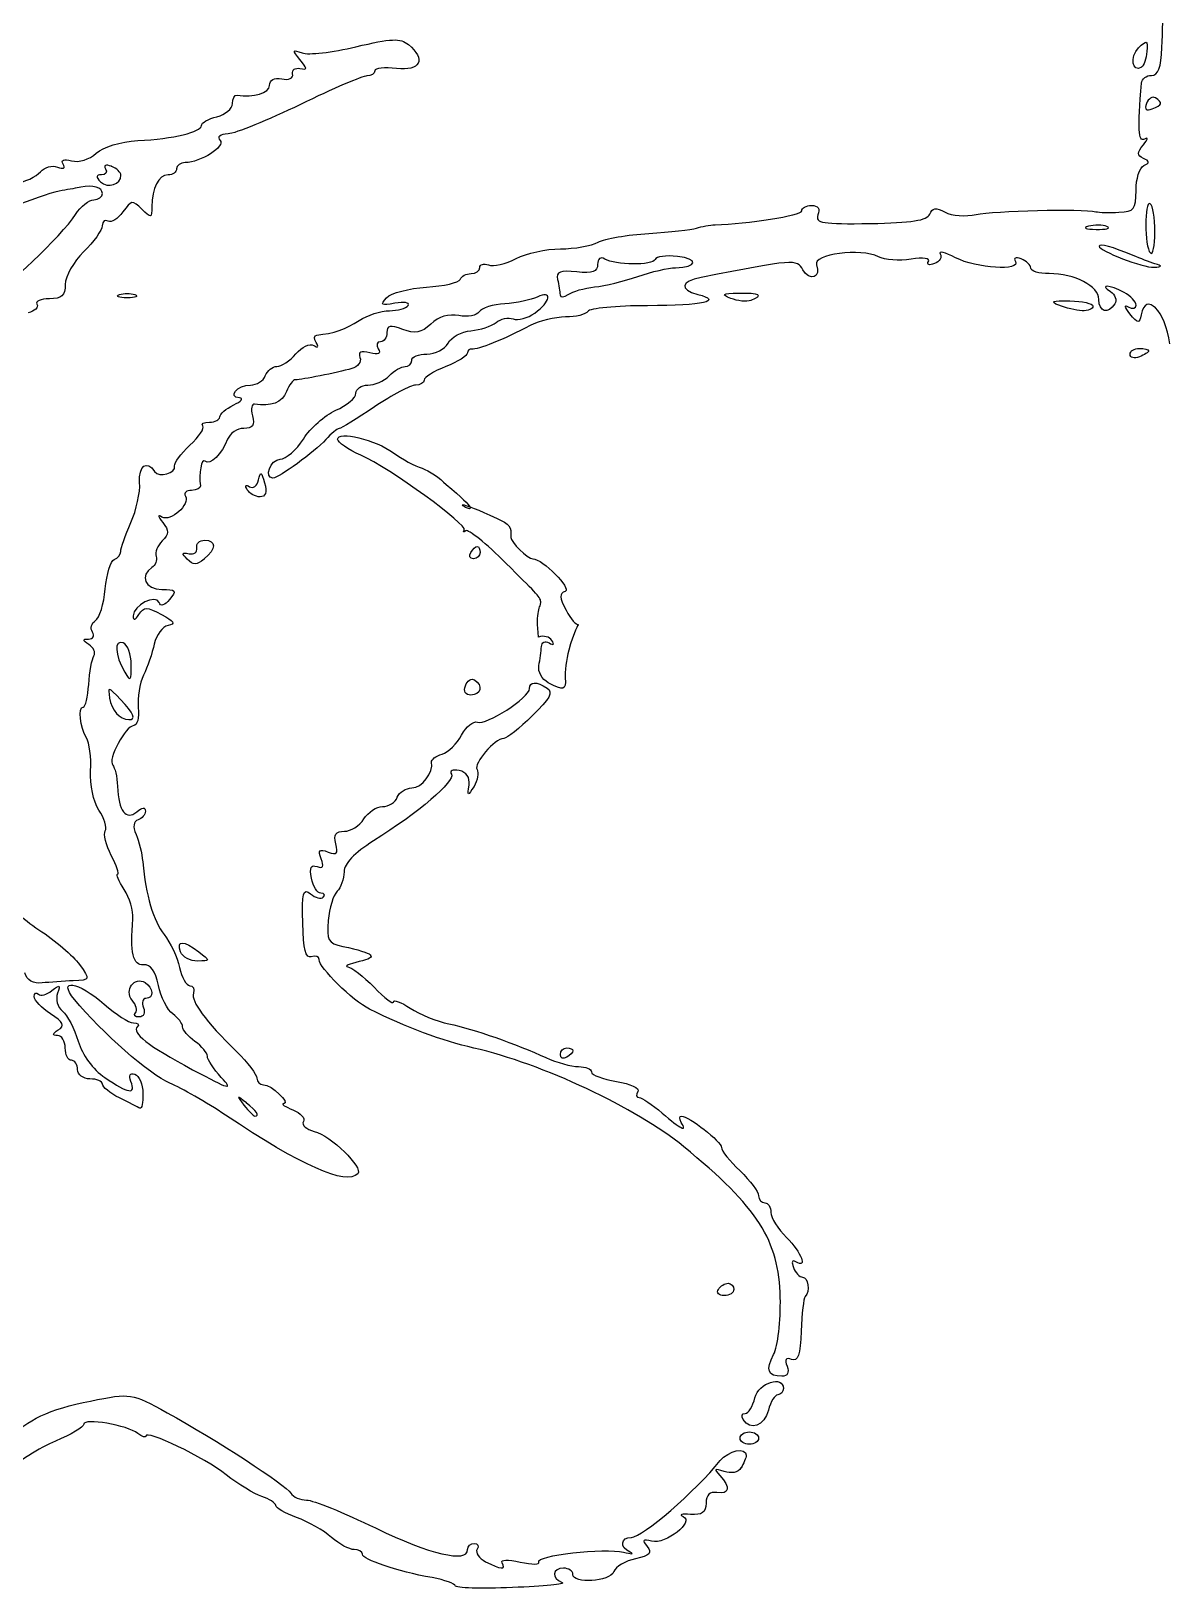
# Model space of a CAD drawing. Extents: x 164 to 448, y 306 to 448.
# Drawn here: x 235.54 to 267.28, y 331.92 to 375.45 of the extents above; entities that cross this region are included whole.
import ezdxf

# ---------------------------------------------------------------- set-up
doc = ezdxf.new("R2010")
doc.units = 0
doc.layers.add('Layer_1', color=7, linetype='CONTINUOUS')

msp = doc.modelspace()

# ---------------------------------------------------------------- linework, layer by layer
at = {"layer": 'Layer_1', "color": 7}
for points in [[(266.575039, 374.444532), (266.575294, 374.444447)], [(237.778483, 371.673638), (237.778897, 371.673921)], [(266.818878, 370.628844), (266.818538, 370.628872)], [(265.091284, 369.999156), (265.091284, 369.996888)], [(252.978653, 369.071518), (252.978766, 369.068683)], [(266.342584, 369.181559), (266.342596, 369.181701)], [(264.913889, 367.636592), (264.913903, 367.636876)], [(241.935134, 362.435669), (241.93529, 362.435556)], [(240.376428, 360.699165), (240.376439, 360.69891)], [(238.107614, 358.354998), (238.107728, 358.354998)], [(250.565692, 358.151924), (250.565774, 358.152406)], [(238.03323, 356.775619), (238.033148, 356.775109)], [(247.830205, 356.897594), (247.830205, 356.897792)], [(240.186172, 349.461865), (240.185923, 349.461865)], [(238.744701, 348.417694), (238.74512, 348.418006)], [(238.57537, 345.349276), (238.574673, 345.349106)], [(241.551981, 345.497839), (241.552332, 345.498009)], [(257.174728, 340.084346), (257.174294, 340.08429)], [(256.410153, 337.339814), (256.409938, 337.339899)], [(255.380448, 335.296233), (255.379779, 335.300598)]]:
    msp.add_lwpolyline(points, dxfattribs=at)
for points in [[(266.966422, 373.586485)], [(238.220376, 368.000674)], [(255.655874, 367.926746)], [(266.514945, 366.350712)], [(247.901241, 360.705005)], [(250.507182, 346.773997)], [(254.910217, 340.111672)], [(255.61239, 335.95543)]]:
    msp.add_lwpolyline(points, close=True, dxfattribs=at)
for points in [[(267.144627, 374.994539), (267.161635, 375.422854), (267.188111, 376.006876), (267.204977, 376.292438)], [(243.0518, 374.656535), (242.833419, 374.924693), (242.840336, 374.945499), (243.113964, 374.843055)], [(243.113964, 374.843055), (243.283277, 374.780126), (243.959545, 374.857228), (244.616729, 375.014268)], [(244.616729, 375.014268), (245.602154, 375.250677), (245.859165, 375.261732), (246.0827, 375.07663)], [(246.0827, 375.07663), (246.582145, 374.662006), (246.415878, 374.329757), (245.748016, 374.40771)], [(266.575294, 374.444447), (266.315102, 374.283439), (266.245937, 374.735594), (266.492721, 374.982718)], [(266.492721, 374.982718), (266.724, 375.214025), (266.74971, 375.202687), (266.725502, 374.881805)], [(266.725502, 374.881805), (266.710479, 374.683096), (266.642929, 374.486457), (266.575039, 374.444532)], [(266.854776, 374.215805), (267.042543, 374.215805), (267.122707, 374.431238), (267.144627, 374.994539)], [(242.84592, 374.25515), (242.82381, 374.368535), (242.916956, 374.43685), (243.0518, 374.407937)], [(243.0518, 374.407937), (243.263917, 374.361732), (243.263917, 374.396598), (243.0518, 374.656535)], [(245.748016, 374.40771), (245.41484, 374.446828), (245.142303, 374.416214), (245.142303, 374.340246)], [(242.200429, 373.931717), (242.200429, 374.087339), (242.329433, 374.156787), (242.543018, 374.115402)], [(242.543018, 374.115402), (242.741954, 374.077417), (242.868912, 374.135244), (242.84592, 374.25515)], [(244.924149, 374.201915), (244.80413, 374.201915), (243.967011, 373.842397), (243.063799, 373.40297)], [(245.142303, 374.340246), (245.142303, 374.263994), (245.044111, 374.201915), (244.924149, 374.201915)], [(266.66168, 372.436413), (266.48769, 372.332381), (266.466118, 372.726709), (266.576471, 373.999521)], [(266.576471, 373.999521), (266.586676, 374.118576), (266.711939, 374.215805), (266.854776, 374.215805)], [(241.162081, 373.425732), (241.162081, 373.566898), (241.220673, 373.672913), (241.291879, 373.661575)], [(241.291879, 373.661575), (241.758043, 373.587874), (242.200429, 373.719402), (242.200429, 373.931717)], [(266.966422, 373.586428), (266.881212, 373.638869), (266.768365, 373.56942), (266.715612, 373.432507)], [(266.870526, 373.278869), (267.161267, 373.390271), (267.180973, 373.453767), (266.966422, 373.586485)], [(240.729386, 373.060828), (240.967298, 373.120356), (241.162081, 373.284765), (241.162081, 373.425732)], [(243.063799, 373.40297), (242.160579, 372.963515), (241.250349, 372.593594), (241.041039, 372.580894)], [(266.715612, 373.432507), (266.651719, 373.266113), (266.702856, 373.214806), (266.870526, 373.278869)], [(238.519417, 372.391087), (239.521671, 372.44778), (240.29678, 372.632882), (240.29678, 372.816482)], [(240.29678, 372.816482), (240.29678, 372.891033), (240.491463, 373.000734), (240.729386, 373.060828)], [(237.356983, 372.039647), (237.556826, 372.220214), (238.02963, 372.363392), (238.519417, 372.391087)], [(240.818321, 372.400044), (240.984969, 372.233367), (240.27262, 371.779228), (239.844322, 371.779228)], [(241.041039, 372.580894), (240.811659, 372.566721), (240.723218, 372.494721), (240.818321, 372.400044)], [(266.630584, 371.896356), (266.447863, 371.980828), (266.447863, 372.049994), (266.630584, 372.275688)], [(266.630584, 372.275688), (266.753608, 372.427625), (266.767498, 372.499625), (266.66168, 372.436413)], [(236.431236, 371.732655), (236.357535, 371.85171), (236.443708, 371.885726), (236.668099, 371.826765)], [(236.668099, 371.826765), (236.872732, 371.773757), (237.161149, 371.862482), (237.356983, 372.039647)], [(266.638238, 371.692261), (266.809139, 371.772198), (266.807636, 371.815002), (266.630584, 371.896356)], [(235.049899, 371.170403), (235.352625, 371.231631), (235.689338, 371.388387), (235.798089, 371.519206)], [(235.798089, 371.519206), (235.906855, 371.650167), (236.119635, 371.709694), (236.271078, 371.651868)], [(236.271078, 371.651868), (236.44266, 371.586104), (236.503037, 371.616151), (236.431236, 371.732655)], [(237.503965, 371.434677), (237.343978, 371.434677), (237.337231, 371.383087), (237.47817, 371.241921)], [(237.47817, 371.241921), (237.674894, 371.045197), (238.047038, 371.165669), (238.047038, 371.426173)], [(237.616075, 371.605606), (237.673789, 371.511213), (237.623445, 371.434677), (237.503965, 371.434677)], [(237.778897, 371.673921), (237.624891, 371.733449), (237.555442, 371.704252), (237.616075, 371.605606)], [(238.047038, 371.426173), (238.047038, 371.50526), (237.926197, 371.616661), (237.778483, 371.673638)], [(239.363425, 371.432835), (239.096571, 371.432835), (238.912274, 371.068413), (238.912274, 370.541055)], [(239.60454, 371.606031), (239.60454, 371.511071), (239.496058, 371.432835), (239.363425, 371.432835)], [(239.844322, 371.779228), (239.712398, 371.779228), (239.60454, 371.701276), (239.60454, 371.606031)], [(266.421898, 370.999984), (266.421898, 371.325175), (266.519296, 371.636674), (266.638238, 371.692261)], [(236.402991, 370.998425), (236.212673, 370.970079), (235.667492, 370.79263), (235.191591, 370.605146)], [(236.922146, 371.088567), (236.826986, 371.068724), (236.593318, 371.027339), (236.402991, 370.998425)], [(237.52785, 370.912252), (237.52785, 371.083181), (237.257878, 371.161984), (236.922146, 371.088567)], [(265.94598, 370.388239), (266.368289, 370.405247), (266.421898, 370.475263), (266.421898, 370.999984)], [(236.777698, 370.325707), (236.926658, 370.553046), (237.156327, 370.739055), (237.288152, 370.739055)], [(237.288152, 370.739055), (237.419991, 370.739055), (237.52785, 370.817291), (237.52785, 370.912252)], [(238.631729, 370.476992), (238.373039, 370.735795), (238.331667, 370.729559), (238.100678, 370.399606)], [(238.912274, 370.541055), (238.912274, 370.223575), (238.890163, 370.218614), (238.631729, 370.476992)], [(257.076853, 370.430476), (257.076853, 370.512113), (257.202031, 370.579294), (257.354989, 370.579294)], [(257.354989, 370.579294), (257.533345, 370.579294), (257.596727, 370.484617), (257.531672, 370.314822)], [(260.655069, 370.336932), (260.723412, 370.515231), (260.829003, 370.528554), (261.084654, 370.391924)], [(261.953493, 370.327011), (262.44743, 370.435294), (264.910499, 370.493121), (265.297042, 370.405247)], [(266.818538, 370.628872), (266.652003, 370.73177), (266.656255, 369.419102), (266.823357, 369.252397)], [(266.948677, 369.837865), (266.948677, 370.228819), (266.890085, 370.584709), (266.818878, 370.628844)], [(234.577324, 368.235043), (234.720615, 368.146318), (236.387591, 369.730346), (236.777698, 370.325707)], [(237.689028, 370.141654), (237.600247, 370.196646), (237.525667, 370.140406), (237.523003, 370.014945)], [(238.100678, 370.399606), (237.962914, 370.202598), (237.777625, 370.086831), (237.689028, 370.141654)], [(254.654062, 370.037537), (255.55915, 370.060214), (257.076853, 370.305411), (257.076853, 370.430476)], [(257.531672, 370.314822), (257.444649, 370.088617), (257.656311, 370.054035), (258.997303, 370.075578)], [(258.997303, 370.075578), (260.143892, 370.092586), (260.588741, 370.164302), (260.655069, 370.336932)], [(261.084654, 370.391924), (261.271089, 370.292145), (261.66204, 370.262665), (261.953493, 370.327011)], [(265.297042, 370.405247), (265.392145, 370.385405), (265.684283, 370.3752), (265.94598, 370.388239)], [(237.523003, 370.014945), (237.520525, 369.89022), (237.286763, 369.561288), (237.003851, 369.283691)], [(251.385888, 369.551395), (251.574619, 369.652309), (252.212012, 369.76371), (252.802208, 369.798576)], [(252.802208, 369.798576), (253.392381, 369.833159), (253.992135, 369.899773), (254.134916, 369.946545)], [(254.134916, 369.946545), (254.277669, 369.99275), (254.511329, 370.033569), (254.654062, 370.037537)], [(265.091284, 369.996888), (264.922906, 369.953518), (265.018518, 369.9144), (265.304251, 369.910715)], [(265.610438, 369.990652), (265.493254, 370.037707), (265.259597, 370.041392), (265.091284, 369.999156)], [(265.304251, 369.910715), (265.589844, 369.905046), (265.727537, 369.942746), (265.610438, 369.990652)], [(266.823357, 369.252397), (266.892608, 369.183231), (266.948677, 369.446854), (266.948677, 369.837865)], [(237.003851, 369.283691), (236.720925, 369.00618), (236.489491, 368.597282), (236.489491, 368.375159)], [(249.092062, 369.095584), (249.381471, 369.245254), (249.93879, 369.36771), (250.33045, 369.36771)], [(250.33045, 369.36771), (250.722128, 369.36771), (251.197061, 369.450198), (251.385888, 369.551395)], [(253.600781, 369.157691), (253.284914, 369.188589), (253.00493, 369.149187), (252.978653, 369.071518)], [(259.220563, 369.148025), (258.735053, 369.393222), (257.377912, 369.214639), (257.49085, 368.920403)], [(260.9507, 369.225411), (261.008413, 369.132151), (260.934826, 369.009978), (260.787708, 368.953569)], [(261.375761, 369.120813), (261.084487, 369.271616), (260.893185, 369.318387), (260.9507, 369.225411)], [(266.342596, 369.181701), (265.769206, 369.421512), (265.390792, 369.524636), (265.390792, 369.441071)], [(265.390792, 369.441071), (265.390792, 369.310394), (266.623727, 368.837518), (266.926178, 368.852173)], [(247.832796, 368.675773), (247.96764, 368.675773), (248.077993, 368.751175), (248.077993, 368.843584)], [(248.077993, 368.843584), (248.077993, 368.93571), (248.187807, 368.969159), (248.321942, 368.917285)], [(248.321942, 368.917285), (248.456106, 368.865978), (248.802656, 368.945631), (249.092062, 369.095584)], [(250.786755, 368.722573), (250.321751, 368.774164), (250.211407, 368.731077), (250.254374, 368.510258)], [(251.373285, 368.932054), (251.373285, 368.723424), (251.233537, 368.673534), (250.786755, 368.722573)], [(251.572589, 369.082857), (251.454271, 369.155707), (251.373285, 369.094195), (251.373285, 368.932054)], [(252.978766, 369.068683), (252.92196, 368.897187), (251.855683, 368.907109), (251.572589, 369.082857)], [(252.498297, 368.59578), (252.879055, 368.727874), (253.35275, 368.837008), (253.551061, 368.838425)], [(253.551061, 368.838425), (254.166985, 368.844094), (254.206843, 369.097512), (253.600781, 369.157691)], [(257.108936, 368.784057), (256.941153, 369.083962), (256.850955, 369.077131), (254.264717, 368.56749)], [(257.49085, 368.920403), (257.626063, 368.568), (257.295912, 368.450192), (257.108936, 368.784057)], [(260.13299, 369.078009), (259.810821, 369.025569), (259.400154, 369.055332), (259.220563, 369.148025)], [(260.619471, 369.012246), (260.677185, 369.105789), (260.473856, 369.133569), (260.13299, 369.078009)], [(260.787708, 368.953569), (260.640505, 368.896876), (260.564876, 368.923238), (260.619471, 369.012246)], [(263.048669, 369.017915), (263.219655, 368.741254), (261.959737, 368.818639), (261.375761, 369.120813)], [(263.211491, 369.08623), (263.057485, 369.145474), (262.988036, 369.116561), (263.048669, 369.017915)], [(263.480046, 368.828844), (263.480046, 368.913883), (263.359176, 369.02982), (263.211491, 369.08623)], [(263.991027, 368.674072), (263.709972, 368.674072), (263.480046, 368.743238), (263.480046, 368.828844)], [(266.948289, 368.951386), (266.805536, 368.998441), (266.532993, 369.102189), (266.342584, 369.181559)], [(266.926178, 368.852173), (267.159129, 368.863512), (267.162928, 368.88052), (266.948289, 368.951386)], [(236.489491, 368.375159), (236.489491, 368.057339), (236.39521, 367.97142), (236.046586, 367.97142)], [(246.586731, 368.297631), (247.073749, 368.327112), (247.498262, 368.423773), (247.529982, 368.513065)], [(247.529982, 368.513065), (247.561929, 368.602639), (247.698048, 368.675773), (247.832796, 368.675773)], [(250.254374, 368.510258), (250.284563, 368.358038), (250.314724, 368.165452), (250.321839, 368.08234)], [(251.286908, 368.302025), (251.572499, 368.331506), (252.117573, 368.4636), (252.498297, 368.59578)], [(254.264717, 368.56749), (253.691416, 368.454387), (253.647204, 368.23252), (254.170607, 368.095663)], [(265.383618, 367.954129), (265.383618, 368.328217), (264.714523, 368.674072), (263.991027, 368.674072)], [(266.08714, 368.148784), (265.682234, 368.365351), (265.373042, 368.38406), (265.708599, 368.171461)], [(236.046586, 367.97142), (235.802976, 367.97142), (235.646388, 367.902255), (235.698497, 367.818066)], [(238.220453, 368.000674), (237.982541, 368.000674), (237.885143, 368.039792), (238.004113, 368.087698)], [(238.004113, 368.087698), (238.123083, 368.135603), (238.317755, 368.135603), (238.436717, 368.087698)], [(238.436717, 368.087698), (238.555687, 368.039792), (238.457976, 368.000674), (238.220376, 368.000674)], [(245.705224, 367.845931), (245.317096, 367.77138), (245.281493, 367.795191), (245.473889, 368.001553)], [(245.473889, 368.001553), (245.598897, 368.135348), (246.09966, 368.268576), (246.586731, 368.297631)], [(246.072399, 367.785553), (246.122997, 367.867191), (245.957511, 367.89412), (245.705224, 367.845931)], [(249.67878, 368.018504), (249.512216, 367.93715), (249.106448, 367.853528), (248.777031, 367.833969)], [(249.615737, 367.572728), (250.062449, 367.885616), (250.111451, 368.231584), (249.67878, 368.018504)], [(250.321839, 368.08234), (250.329209, 367.999002), (250.432447, 368.002403), (250.551417, 368.090844)], [(250.551417, 368.090844), (250.670387, 368.177868), (251.001411, 368.272261), (251.286908, 368.302025)], [(254.170607, 368.095663), (254.891186, 367.907159), (254.337398, 367.782378), (252.76585, 367.779005)], [(255.093389, 367.982872), (254.811512, 368.094274), (254.851651, 368.122054), (255.309729, 368.131975)], [(255.655874, 367.926746), (255.536904, 367.882526), (255.283815, 367.906904), (255.093389, 367.982872)], [(255.309729, 368.131975), (255.894574, 368.146148), (256.027028, 368.066211), (255.655874, 367.926746)], [(264.264948, 367.789096), (264.002176, 367.895679), (264.075055, 367.926009), (264.567767, 367.915521)], [(264.567767, 367.915521), (264.924731, 367.907017), (265.216706, 367.839269), (265.216706, 367.763017)], [(265.828192, 367.827987), (265.64292, 367.528195), (265.383618, 367.601783), (265.383618, 367.954129)], [(265.708599, 368.171461), (265.839814, 368.088123), (265.893588, 367.933635), (265.828192, 367.827987)], [(266.421917, 367.792413), (266.421917, 367.889924), (266.271256, 368.050082), (266.08714, 368.148784)], [(267.36319, 366.714198), (267.24524, 367.635685), (266.695336, 368.192211), (266.564571, 367.522554)], [(235.698497, 367.818066), (235.750853, 367.733594), (235.638147, 367.62446), (235.449133, 367.57457)], [(244.706335, 367.363757), (244.935998, 367.514277), (245.316662, 367.637301), (245.55236, 367.637301)], [(245.55236, 367.637301), (245.788061, 367.637301), (246.022064, 367.703915), (246.072399, 367.785553)], [(247.496372, 367.500898), (247.208825, 367.55589), (246.929366, 367.472551), (246.707612, 367.266189)], [(248.059911, 367.607197), (247.995111, 367.502031), (247.741296, 367.454126), (247.496372, 367.500898)], [(248.777031, 367.833969), (248.447673, 367.814126), (248.124986, 367.712646), (248.059911, 367.607197)], [(248.534286, 367.309672), (248.661675, 367.415688), (248.874744, 367.460192), (249.00781, 367.409169)], [(249.00781, 367.409169), (249.140869, 367.358428), (249.414403, 367.431846), (249.615737, 367.572728)], [(250.473957, 367.462658), (250.1849, 367.462658), (249.741743, 367.354942), (249.489099, 367.222564)], [(251.096083, 367.619131), (251.04282, 367.532957), (250.762997, 367.462658), (250.473957, 367.462658)], [(252.76585, 367.779005), (251.900666, 367.777729), (251.149224, 367.705304), (251.096083, 367.619131)], [(264.913903, 367.636876), (264.747368, 367.64538), (264.455286, 367.712277), (264.264948, 367.789096)], [(265.216706, 367.763017), (265.216706, 367.686765), (265.080444, 367.629789), (264.913889, 367.636592)], [(266.249061, 367.555436), (266.09993, 367.739121), (266.081533, 367.819909), (266.205577, 367.745357)], [(266.205577, 367.745357), (266.324547, 367.673357), (266.421917, 367.694617), (266.421917, 367.792413)], [(266.564571, 367.522554), (266.513973, 367.265452), (266.481998, 367.268854), (266.249061, 367.555436)], [(243.525039, 366.95829), (243.987647, 367.00166), (244.337681, 367.122132), (244.706335, 367.363757)], [(245.48207, 367.026094), (245.48207, 366.88578), (245.399496, 366.770693), (245.298838, 366.770693)], [(245.923106, 367.113969), (245.573952, 367.246913), (245.48207, 367.228488), (245.48207, 367.026094)], [(246.707612, 367.266189), (246.436478, 367.013622), (246.271275, 366.981562), (245.923106, 367.113969)], [(247.191928, 366.731745), (247.282296, 366.90069), (247.569225, 367.056595), (247.829508, 367.078082)], [(247.829508, 367.078082), (248.0897, 367.100759), (248.406897, 367.20394), (248.534286, 367.309672)], [(249.489099, 367.222564), (248.748452, 366.835408), (248.00144, 366.534624), (247.861641, 366.567137)], [(242.93827, 366.433597), (243.10472, 366.628054), (243.328796, 366.732794), (243.436116, 366.666321)], [(243.436116, 366.666321), (243.555454, 366.59262), (243.583319, 366.623518), (243.508031, 366.745408)], [(243.508031, 366.745408), (243.440566, 366.855392), (243.447681, 366.951203), (243.525039, 366.95829)], [(245.239367, 366.570567), (245.323698, 366.43422), (245.247588, 366.400488), (245.002958, 366.464268)], [(245.298838, 366.770693), (245.198066, 366.770693), (245.171279, 366.680551), (245.239367, 366.570567)], [(246.600952, 366.424583), (246.835576, 366.424583), (247.101469, 366.562913), (247.191928, 366.731745)], [(247.861641, 366.567137), (247.790605, 366.584145), (247.731843, 366.534255), (247.731843, 366.456586)], [(266.255376, 366.419027), (266.255376, 366.511153), (266.372164, 366.586838), (266.514945, 366.586838)], [(266.514945, 366.586838), (266.657698, 366.586838), (266.774513, 366.556507), (266.774513, 366.518523)], [(242.409084, 366.080088), (242.533723, 366.080088), (242.771822, 366.239112), (242.93827, 366.433597)], [(244.728819, 366.334441), (244.775874, 366.211134), (244.672892, 366.069969), (244.499496, 366.020787)], [(245.002958, 366.464268), (244.753764, 366.529181), (244.669252, 366.48978), (244.728819, 366.334441)], [(245.988913, 366.078189), (246.090932, 366.078189), (246.174384, 366.156425), (246.174384, 366.251386)], [(246.174384, 366.251386), (246.174384, 366.346346), (246.366317, 366.424583), (246.600952, 366.424583)], [(247.731843, 366.456586), (247.731843, 366.3792), (247.459292, 366.208838), (247.126136, 366.078132)], [(266.514945, 366.350712), (266.372164, 366.29572), (266.255376, 366.328035), (266.255376, 366.419027)], [(266.774513, 366.518523), (266.774513, 366.481389), (266.657698, 366.40542), (266.514945, 366.350712)], [(241.665939, 365.560781), (241.840468, 365.560781), (242.028147, 365.677569), (242.082921, 365.820435)], [(242.082921, 365.820435), (242.13797, 365.963017), (242.284521, 366.080088), (242.409084, 366.080088)], [(242.932357, 365.709203), (242.859591, 365.71045), (242.743796, 365.560668), (242.675425, 365.376189)], [(244.499496, 366.020787), (244.072125, 365.900031), (243.095953, 365.705745), (242.932357, 365.709203)], [(244.950511, 365.558882), (245.134111, 365.558882), (245.40105, 365.675669), (245.543885, 365.818535)], [(245.543885, 365.818535), (245.686637, 365.961118), (245.886914, 366.078189), (245.988913, 366.078189)], [(246.520429, 365.699679), (246.520429, 365.622293), (246.411408, 365.558797), (246.278237, 365.558797)], [(247.126136, 366.078132), (246.792957, 365.947455), (246.520429, 365.777093), (246.520429, 365.699679)], [(241.361172, 365.202935), (241.014679, 365.219943), (241.304366, 365.560781), (241.665939, 365.560781)], [(242.675425, 365.376189), (242.564817, 365.077304), (242.227823, 364.945521), (241.782446, 365.027301)], [(244.054772, 364.854501), (244.36389, 364.990564), (244.616803, 365.204806), (244.616803, 365.330409)], [(244.616803, 365.330409), (244.616803, 365.456268), (244.76701, 365.558882), (244.950511, 365.558882)], [(246.278237, 365.558797), (246.145008, 365.558797), (245.630985, 365.286104), (245.135985, 364.953061)], [(240.808978, 364.668917), (240.808978, 364.749987), (240.984244, 364.900224), (241.19835, 365.003376)], [(241.19835, 365.003376), (241.412451, 365.106557), (241.485806, 365.196699), (241.361172, 365.202935)], [(241.782446, 365.027301), (241.698994, 365.044309), (241.672178, 364.896057), (241.722947, 364.701657)], [(243.146225, 364.051191), (243.336827, 364.35685), (243.745631, 364.718296), (244.054772, 364.854501)], [(245.135985, 364.953061), (244.640976, 364.619877), (244.194466, 364.347354), (244.143816, 364.347354)], [(239.976261, 363.877767), (240.232116, 364.117011), (240.394394, 364.360167), (240.336777, 364.417767)], [(240.336777, 364.417767), (240.279092, 364.475594), (240.361438, 364.522365), (240.520547, 364.522365)], [(240.520547, 364.522365), (240.679202, 364.522365), (240.808978, 364.588129), (240.808978, 364.668917)], [(241.722947, 364.701657), (241.792197, 364.435483), (241.732585, 364.348176), (241.480074, 364.348176)], [(241.030077, 364.045351), (240.87522, 363.636539), (240.529209, 363.301767), (240.397466, 363.433521)], [(241.480074, 364.348176), (241.295596, 364.348176), (241.0931, 364.21183), (241.030077, 364.045351)], [(243.771846, 364.03628), (243.46317, 363.69326), (242.459768, 362.962885), (242.29711, 362.962885)], [(242.496839, 363.488712), (242.663374, 363.494381), (242.955629, 363.745531), (243.146225, 364.051191)], [(244.143816, 364.347354), (244.09319, 364.347354), (243.925804, 364.207606), (243.771846, 364.03628)], [(244.104758, 364.047591), (244.104758, 364.290803), (245.168906, 364.030583), (245.665613, 363.668485)], [(244.753705, 363.598186), (244.396735, 363.756643), (244.104758, 363.958894), (244.104758, 364.047591)], [(239.548802, 363.306671), (239.528109, 363.381222), (239.720326, 363.638324), (239.976261, 363.877767)], [(240.397466, 363.433521), (240.301429, 363.529616), (240.217523, 363.078794), (240.269794, 362.747509)], [(247.645176, 361.504998), (247.753205, 361.6524), (245.558514, 363.240992), (244.753705, 363.598186)], [(245.665613, 363.668485), (245.905396, 363.492737), (246.265016, 363.297231), (246.46485, 363.233764)], [(238.570234, 362.834957), (238.533837, 363.297061), (238.780168, 363.480236), (238.987125, 363.14538)], [(238.987125, 363.14538), (239.104026, 362.956309), (239.606152, 363.100025), (239.548802, 363.306671)], [(241.891821, 362.909509), (241.943298, 363.159524), (241.974394, 363.144501), (242.061729, 362.825036)], [(242.29711, 362.962885), (242.033261, 362.962885), (242.230524, 363.482844), (242.496839, 363.488712)], [(246.46485, 363.233764), (246.664579, 363.170835), (246.967226, 362.964756), (247.137318, 362.776734)], [(238.323705, 361.715613), (238.479695, 362.06949), (238.590643, 362.57315), (238.570234, 362.834957)], [(240.269794, 362.747509), (240.281133, 362.676359), (240.168881, 362.617682), (240.020515, 362.617682)], [(241.578677, 362.635398), (241.504977, 362.75417), (241.530744, 362.788469), (241.64172, 362.719871)], [(241.64172, 362.719871), (241.744448, 362.655808), (241.856898, 362.742548), (241.891821, 362.909509)], [(242.061729, 362.825036), (242.133644, 362.561131), (242.092797, 362.435669), (241.935134, 362.435669)], [(247.137318, 362.776734), (248.944221, 361.304022), (246.303011, 362.871128), (248.561031, 361.831578)], [(239.849104, 362.458658), (239.991574, 362.228202), (239.434166, 361.727121), (239.19484, 361.870611)], [(240.020515, 362.617682), (239.872178, 362.617682), (239.794963, 362.545965), (239.849104, 362.458658)], [(241.93529, 362.435556), (241.806994, 362.435556), (241.646593, 362.525414), (241.578677, 362.635398)], [(239.19484, 361.870611), (239.066459, 361.947997), (239.073744, 361.893288), (239.214399, 361.71754)], [(248.561031, 361.831578), (248.913646, 361.676806), (248.964426, 361.606791), (248.944275, 361.303994)], [(238.040065, 360.908022), (238.040065, 360.998447), (238.167737, 361.361764), (238.323705, 361.715613)], [(239.214399, 361.71754), (239.396128, 361.493036), (239.393548, 361.399975), (239.199942, 361.206907)], [(247.685995, 361.487991), (247.620317, 361.437534), (247.601665, 361.445471), (247.645176, 361.504998)], [(248.810859, 360.584872), (248.258237, 361.131732), (247.752017, 361.538164), (247.685995, 361.487991)], [(239.199942, 361.206907), (239.07003, 361.07708), (238.993551, 360.88115), (239.030033, 360.771817)], [(239.951117, 360.847446), (240.09387, 360.817115), (240.191269, 360.889115), (240.167458, 361.00817)], [(240.167458, 361.00817), (240.143363, 361.127225), (240.24113, 361.224454), (240.383798, 361.224454)], [(240.383798, 361.224454), (240.719014, 361.224454), (240.715641, 360.980674), (240.376428, 360.699165)], [(247.824904, 360.878202), (247.883496, 360.973162), (247.96624, 361.051398), (248.008136, 361.051398)], [(248.008136, 361.051398), (248.049862, 361.051398), (248.084473, 360.973162), (248.084473, 360.878202)], [(248.944275, 361.303994), (248.936054, 361.17445), (249.419846, 360.704494), (249.562057, 360.704494)], [(237.608603, 359.862917), (237.646786, 360.281027), (237.759605, 360.650324), (237.859129, 360.683518)], [(237.859129, 360.683518), (237.958654, 360.7164), (238.040065, 360.817597), (238.040065, 360.908022)], [(239.030033, 360.771817), (239.06643, 360.6624), (239.014159, 360.522369), (238.914181, 360.46029)], [(239.900519, 360.690406), (239.736705, 360.857367), (239.747647, 360.890816), (239.951117, 360.847446)], [(240.376439, 360.69891), (240.165428, 360.524013), (240.06581, 360.521745), (239.900519, 360.690406)], [(247.901241, 360.705005), (247.800498, 360.705005), (247.766142, 360.783241), (247.824904, 360.878202)], [(248.084473, 360.878202), (248.084473, 360.783241), (248.0019, 360.705005), (247.901241, 360.705005)], [(249.723607, 358.515298), (249.52572, 359.972164), (250.382494, 359.003735), (248.810859, 360.584872)], [(249.562057, 360.704494), (249.832029, 360.704494), (250.664604, 359.862548), (250.461916, 359.794517)], [(238.914181, 360.46029), (238.553663, 360.237487), (238.726329, 359.848885), (239.185826, 359.848885)], [(237.33472, 358.976324), (237.447113, 359.04549), (237.570335, 359.444665), (237.608603, 359.862917)], [(239.113752, 359.482649), (239.0303, 359.734082), (238.384828, 359.401011), (238.388556, 359.107569)], [(239.185826, 359.848885), (239.583365, 359.848885), (239.610971, 359.814302), (239.408487, 359.570239)], [(250.461916, 359.794517), (250.296712, 359.738391), (250.303175, 359.619902), (250.490319, 359.267726)], [(238.550414, 359.149238), (238.689624, 359.36949), (238.768569, 359.36949), (239.180267, 359.149238)], [(239.408487, 359.570239), (239.265451, 359.397893), (239.153085, 359.364161), (239.113752, 359.482649)], [(250.490319, 359.267726), (250.62366, 359.017427), (250.779373, 358.839213), (250.836457, 358.871613)], [(237.24951, 358.657597), (237.183803, 358.763329), (237.222865, 358.906762), (237.33472, 358.976324)], [(238.388556, 359.107569), (238.390206, 358.971506), (238.447148, 358.986246), (238.550414, 359.149238)], [(239.364746, 358.841735), (239.207253, 358.810838), (239.033344, 358.577263), (238.978307, 358.322598)], [(239.180267, 359.149238), (239.536349, 358.959317), (239.58127, 358.883915), (239.364746, 358.841735)], [(250.836457, 358.871613), (250.836457, 358.871613), (250.704193, 358.670636), (250.565692, 358.151924)], [(237.153246, 358.308935), (236.966046, 358.427424), (236.963438, 358.460872), (237.141907, 358.462573)], [(237.141907, 358.462573), (237.266433, 358.463849), (237.314934, 358.551865), (237.24951, 358.657597)], [(237.290414, 357.993836), (237.346342, 358.083978), (237.284461, 358.225994), (237.153246, 358.308935)], [(238.107728, 358.354998), (237.847337, 358.454778), (237.872225, 358.029723), (238.155661, 357.533093)], [(238.336313, 357.742006), (238.336313, 358.030913), (238.233416, 358.306696), (238.107614, 358.354998)], [(238.978307, 358.322598), (238.923286, 358.068047), (238.788584, 357.675591), (238.67922, 357.451002)], [(250.096467, 358.42062), (250.03076, 358.526353), (249.863346, 358.569156), (249.723607, 358.515298)], [(249.8026, 358.249124), (249.80997, 358.375266), (249.904619, 358.42062), (250.01568, 358.352306)], [(250.01568, 358.352306), (250.136691, 358.277754), (250.168666, 358.3044), (250.096467, 358.42062)], [(237.146329, 357.195798), (237.169573, 357.544573), (237.235082, 357.903666), (237.290414, 357.993836)], [(249.730685, 357.717798), (249.762631, 357.885609), (249.794606, 358.124598), (249.8026, 358.249124)], [(250.565774, 358.152406), (250.499188, 357.890769), (250.453721, 357.540236), (250.465201, 357.373672)], [(238.155661, 357.533093), (238.310915, 357.26125), (238.336313, 357.290447), (238.336313, 357.742006)], [(238.67922, 357.451002), (238.569775, 357.226214), (238.503813, 356.817487), (238.532641, 356.542441)], [(249.992124, 357.241861), (249.816263, 357.336255), (249.698631, 357.550214), (249.730685, 357.717798)], [(236.994874, 356.561745), (237.054373, 356.561745), (237.122915, 356.84708), (237.146329, 357.195798)], [(238.033148, 356.775109), (237.689317, 357.139162), (237.675025, 357.140948), (237.730334, 356.811676)], [(247.830205, 356.897792), (247.67583, 356.897792), (247.615027, 356.998989), (247.675292, 357.156312)], [(247.675292, 357.156312), (247.729462, 357.298611), (247.844237, 357.372028), (247.929446, 357.31902)], [(247.929446, 357.31902), (248.173764, 357.167934), (248.110098, 356.897594), (247.830205, 356.897594)], [(248.010239, 356.136378), (248.250475, 356.044252), (249.469311, 356.828287), (249.469311, 357.075071)], [(249.469311, 357.075071), (249.469311, 357.279449), (249.652797, 357.284835), (249.960767, 357.089244)], [(249.960767, 357.089244), (250.137706, 356.976992), (250.038918, 356.79308), (249.544851, 356.313146)], [(250.465201, 357.373672), (250.489295, 357.024076), (250.429683, 357.00755), (249.992124, 357.241861)], [(237.084534, 355.701798), (236.900679, 355.999181), (236.842087, 356.561745), (236.994874, 356.561745)], [(237.730334, 356.811676), (237.788019, 356.46891), (238.013714, 356.213792), (238.264311, 356.208633)], [(238.264311, 356.208633), (238.481359, 356.202964), (238.411854, 356.374743), (238.03323, 356.775619)], [(238.532641, 356.542441), (238.561044, 356.26748), (238.503359, 356.042296), (238.403466, 356.042296)], [(247.570444, 355.77978), (247.69874, 356.019591), (247.896607, 356.179975), (248.010239, 356.136378)], [(249.544851, 356.313146), (249.188505, 355.967121), (248.831107, 355.684025), (248.750498, 355.684025)], [(237.19809, 354.778243), (237.2202, 355.149694), (237.168808, 355.56531), (237.084534, 355.701798)], [(238.403466, 356.042296), (238.175391, 356.042296), (237.668678, 355.086737), (237.817729, 354.937691)], [(247.022257, 355.244003), (247.195454, 355.298995), (247.44208, 355.540082), (247.570444, 355.77978)], [(248.750498, 355.684025), (248.495352, 355.684025), (247.894716, 354.986362), (248.00133, 354.813761)], [(237.817729, 354.937691), (237.878107, 354.877313), (237.938031, 354.611622), (237.950362, 354.347858)], [(246.181204, 354.299953), (246.462457, 354.299953), (246.790287, 354.731953), (246.73134, 355.024885)], [(246.73134, 355.024885), (246.718018, 355.090365), (246.849063, 355.189294), (247.022257, 355.244003)], [(247.502064, 354.785896), (247.320873, 354.82303), (247.225005, 354.777392), (247.283909, 354.681865)], [(237.433082, 353.683361), (237.274965, 353.924589), (237.175186, 354.389868), (237.19809, 354.778243)], [(247.283909, 354.681865), (247.400753, 354.492794), (246.358324, 353.601071), (245.106031, 352.818992)], [(247.77779, 354.379861), (247.807979, 354.596428), (247.708539, 354.743631), (247.502064, 354.785896)], [(248.00133, 354.813761), (248.057257, 354.722485), (248.018905, 354.511474), (247.916999, 354.344145)], [(237.950362, 354.347858), (237.983216, 353.647616), (238.184107, 353.380139), (238.487978, 353.632365)], [(245.362955, 353.780646), (245.533402, 353.780646), (245.717708, 353.897433), (245.772479, 354.040299)], [(245.772479, 354.040299), (245.827528, 354.183165), (246.011213, 354.299953), (246.181204, 354.299953)], [(247.916999, 354.344145), (247.744851, 354.063798), (247.734023, 354.066633), (247.77779, 354.379861)], [(237.607157, 353.100841), (237.662178, 353.190416), (237.583913, 353.452762), (237.433082, 353.683361)], [(238.487978, 353.632365), (238.642268, 353.760208), (238.732126, 353.768712), (238.732126, 353.655043)], [(238.732126, 353.655043), (238.732126, 353.556113), (238.640227, 353.444712), (238.527947, 353.407294)], [(244.836879, 353.434507), (244.955735, 353.624712), (245.192513, 353.780646), (245.362955, 353.780646)], [(237.777406, 352.413553), (237.628247, 352.701893), (237.551655, 353.011181), (237.607157, 353.100841)], [(238.527947, 353.407294), (238.39435, 353.363074), (238.374281, 353.223043), (238.469355, 353.003528)], [(244.054959, 352.73965), (243.987494, 352.998737), (244.048156, 353.08834), (244.292247, 353.08834)], [(244.292247, 353.08834), (244.472899, 353.08834), (244.717929, 353.243962), (244.836879, 353.434507)], [(238.469355, 353.003528), (238.549263, 352.818992), (238.633509, 352.47308), (238.655676, 352.235169)], [(243.835671, 352.510044), (244.084581, 352.414517), (244.128098, 352.460438), (244.054959, 352.73965)], [(245.106031, 352.818992), (244.572945, 352.486063), (244.288154, 352.186611), (244.283984, 351.954765)], [(237.953523, 351.889228), (238.005879, 351.889228), (237.926877, 352.125071), (237.777406, 352.413553)], [(238.655676, 352.235169), (238.74355, 351.29245), (238.951831, 350.585887), (239.255082, 350.200403)], [(243.527715, 352.101288), (243.69374, 352.037225), (243.727642, 352.10143), (243.643737, 352.320123)], [(243.643737, 352.320123), (243.549541, 352.565603), (243.588688, 352.604551), (243.835671, 352.510044)], [(238.135791, 351.466157), (237.983372, 351.698598), (237.901337, 351.889228), (237.953523, 351.889228)], [(243.372886, 351.774369), (243.315173, 352.074472), (243.35843, 352.165975), (243.527715, 352.101288)], [(243.634326, 351.357591), (243.534376, 351.357591), (243.416738, 351.544961), (243.372886, 351.774369)], [(244.283984, 351.954765), (244.280866, 351.759458), (244.192793, 351.51514), (244.089102, 351.411562)], [(238.380194, 350.644082), (238.397769, 350.863483), (238.288238, 351.233376), (238.135791, 351.466157)], [(243.127956, 350.521228), (243.107263, 351.382706), (243.142413, 351.509839), (243.348463, 351.338315)], [(243.348463, 351.338315), (243.483137, 351.22663), (243.643286, 351.184961), (243.704455, 351.246472)], [(243.704455, 351.246472), (243.765683, 351.307701), (243.733737, 351.357591), (243.634326, 351.357591)], [(244.089102, 351.411562), (243.985411, 351.307814), (243.874434, 350.941861), (243.84246, 350.598189)], [(234.931745, 351.181162), (234.931745, 351.005698), (235.284007, 350.643713), (235.753801, 350.336381)], [(238.677324, 349.35582), (238.386141, 349.333143), (238.302244, 349.695638), (238.380194, 350.644082)], [(243.368617, 349.582479), (243.212372, 349.523802), (243.145531, 349.784589), (243.127956, 350.521228)], [(243.84246, 350.598189), (243.790954, 350.041323), (243.834523, 349.962406), (244.247278, 349.87235)], [(235.753801, 350.336381), (236.20593, 350.040699), (236.715732, 349.604164), (236.886749, 349.366535)], [(239.255082, 350.200403), (239.429979, 349.978167), (239.623591, 349.566208), (239.68529, 349.285096)], [(239.715417, 349.715849), (239.588991, 350.045206), (239.789996, 350.047304), (240.220811, 349.721518)], [(240.185923, 349.461865), (239.981913, 349.456195), (239.770182, 349.573266), (239.715417, 349.715849)], [(240.220811, 349.721518), (240.549902, 349.472636), (240.549191, 349.46725), (240.186172, 349.461865)], [(243.584957, 349.505093), (243.584957, 349.592117), (243.487644, 349.626983), (243.368617, 349.582479)], [(244.247278, 349.87235), (245.144455, 349.676476), (245.251621, 349.578255), (244.71015, 349.44738)], [(236.886749, 349.366535), (237.197106, 348.935102), (237.19684, 348.934422), (236.713723, 348.912312)], [(239.095193, 348.782627), (239.00817, 349.193537), (238.877946, 349.372318), (238.677324, 349.35582)], [(239.68529, 349.285096), (239.747454, 349.003899), (239.875722, 348.774009), (239.971238, 348.774009)], [(244.995783, 348.116995), (244.521731, 348.352554), (243.584957, 349.274239), (243.584957, 349.505093)], [(244.71015, 349.44738), (244.424645, 349.378214), (244.279052, 349.312734), (244.386737, 349.301679)], [(244.386737, 349.301679), (244.494425, 349.29034), (244.825379, 349.032671), (245.122231, 348.729165)], [(235.844442, 348.849383), (235.597204, 348.823871), (235.42249, 348.923934), (235.356894, 349.131146)], [(236.713723, 348.912312), (236.447493, 348.898139), (236.056348, 348.872343), (235.844442, 348.849383)], [(236.117452, 348.636161), (236.338157, 348.81531), (236.364066, 348.802838), (236.273443, 348.560759)], [(236.749978, 348.384841), (236.248223, 348.992504), (236.847206, 348.898932), (237.580551, 348.255014)], [(238.364201, 348.365764), (238.129464, 348.648661), (238.420128, 349.047411), (238.724008, 348.859672)], [(238.724008, 348.859672), (238.957299, 348.715389), (238.971161, 348.417694), (238.744701, 348.417694)], [(239.495839, 347.984787), (239.344923, 348.095055), (239.164705, 348.454148), (239.095193, 348.782627)], [(239.971238, 348.774009), (240.066765, 348.774009), (240.113707, 348.680466), (240.075638, 348.565946)], [(245.122231, 348.729165), (245.419101, 348.425575), (245.661897, 348.23982), (245.661897, 348.316441)], [(235.625014, 348.466932), (235.625014, 348.566995), (235.67652, 348.597609), (235.738911, 348.535247)], [(236.080517, 347.986517), (235.829991, 348.150643), (235.625014, 348.366813), (235.625014, 348.466932)], [(235.738911, 348.535247), (235.801074, 348.472318), (235.971833, 348.518239), (236.117452, 348.636161)], [(236.273443, 348.560759), (236.213093, 348.399184), (236.275095, 348.179102), (236.413276, 348.064356)], [(239.412679, 346.049291), (238.86006, 346.280315), (237.510054, 347.464318), (236.749978, 348.384841)], [(238.449438, 348.012369), (238.512481, 348.075298), (238.473533, 348.234321), (238.364201, 348.365764)], [(238.74512, 348.418006), (238.652966, 348.418006), (238.622352, 348.301502), (238.676777, 348.158353)], [(240.075638, 348.565946), (240.00018, 348.339742), (240.403844, 347.792542), (241.284285, 346.927238)], [(245.661897, 348.316441), (245.661897, 348.392693), (245.874977, 348.316441), (246.135331, 348.145512)], [(236.296857, 347.536602), (236.484709, 347.655657), (236.438362, 347.752035), (236.080517, 347.986517)], [(236.413276, 348.064356), (236.549906, 347.950687), (236.747608, 347.571553), (236.852541, 347.221446)], [(237.580551, 348.255014), (237.905827, 347.969452), (238.27193, 347.735849), (238.394169, 347.735849)], [(238.555964, 347.898699), (238.434698, 347.898699), (238.386736, 347.95029), (238.449438, 348.012369)], [(238.676777, 348.158353), (238.733583, 348.011518), (238.681029, 347.898699), (238.555964, 347.898699)], [(239.770148, 347.625156), (239.770148, 347.71303), (239.646643, 347.874321), (239.495839, 347.984787)], [(247.911369, 347.030476), (247.035081, 347.230602), (246.013373, 347.611323), (244.995783, 348.116995)], [(246.135331, 348.145512), (246.395721, 347.974866), (246.88237, 347.777348), (247.216932, 347.706624)], [(236.273613, 347.382397), (236.117367, 347.383644), (236.123773, 347.426901), (236.296857, 347.536602)], [(238.509312, 347.628699), (238.335293, 347.454652), (238.78603, 347.102731), (240.051226, 346.425024)], [(238.394169, 347.735849), (238.516427, 347.735849), (238.568244, 347.687943), (238.509312, 347.628699)], [(240.116287, 347.216712), (239.92594, 347.353909), (239.770148, 347.537707), (239.770148, 347.625156)], [(247.216932, 347.706624), (247.902092, 347.56149), (249.112049, 347.140942), (249.927973, 346.764132)], [(236.489953, 347.033565), (236.489953, 347.22377), (236.392554, 347.380894), (236.273613, 347.382397)], [(236.66298, 346.687455), (236.56782, 346.687455), (236.489953, 346.843077), (236.489953, 347.033565)], [(236.852541, 347.221446), (236.968846, 346.833099), (237.26029, 346.436022), (237.59949, 346.203609)], [(240.462425, 346.800246), (240.462425, 346.892088), (240.306605, 347.079458), (240.116287, 347.216712)], [(253.775424, 344.277354), (252.453382, 345.359197), (249.823715, 346.593827), (247.911369, 347.030476)], [(250.334155, 346.850249), (250.334155, 346.950879), (250.412306, 347.03365), (250.507182, 347.03365)], [(250.507182, 347.03365), (250.602341, 347.03365), (250.680209, 346.999068), (250.680209, 346.957398)], [(236.836006, 346.427802), (236.836006, 346.570384), (236.757855, 346.687455), (236.66298, 346.687455)], [(240.851795, 346.210441), (240.637666, 346.442882), (240.462425, 346.708375), (240.462425, 346.800246)], [(241.284285, 346.927238), (241.59367, 346.623194), (241.846671, 346.291342), (241.846671, 346.189805)], [(249.927973, 346.764132), (250.227859, 346.625518), (250.636748, 346.512416), (250.836511, 346.512416)], [(250.507182, 346.773997), (250.412023, 346.71532), (250.334155, 346.748485), (250.334155, 346.850249)], [(250.680209, 346.957398), (250.680209, 346.915729), (250.602058, 346.832957), (250.507182, 346.773997)], [(237.182148, 346.168148), (236.989845, 346.168148), (236.836006, 346.283518), (236.836006, 346.427802)], [(237.528281, 346.023014), (237.528281, 346.102951), (237.37246, 346.168148), (237.182148, 346.168148)], [(237.59949, 346.203609), (238.257575, 345.752702), (238.469746, 345.721351), (238.325751, 346.09646)], [(238.325751, 346.09646), (238.259166, 346.270507), (238.299956, 346.344208), (238.436983, 346.298287)], [(238.436983, 346.298287), (238.556038, 346.258318), (238.657065, 346.017373), (238.661487, 345.762)], [(240.051226, 346.425024), (241.091135, 345.867931), (241.192043, 345.840888), (240.851795, 346.210441)], [(241.846671, 346.189805), (241.846671, 346.088324), (241.930123, 346.005269), (242.032141, 346.005269)], [(250.836511, 346.512416), (251.03624, 346.512416), (251.19978, 346.444101), (251.19978, 346.361329)], [(251.19978, 346.361329), (251.19978, 346.277991), (251.514935, 346.160069), (251.900121, 346.098274)], [(238.004203, 345.639146), (237.742396, 345.770391), (237.528281, 345.943134), (237.528281, 346.023014)], [(238.661487, 345.762), (238.666306, 345.506598), (238.626876, 345.320929), (238.57537, 345.349276)], [(240.971876, 345.156094), (240.443045, 345.510057), (239.741413, 345.911896), (239.412679, 346.049291)], [(241.552332, 345.498009), (241.277825, 345.713443), (241.271702, 345.707206), (241.486625, 345.432529)], [(242.032141, 346.005269), (242.253726, 346.005269), (242.79942, 345.490923), (242.59462, 345.475077)], [(251.900121, 346.098274), (252.291268, 346.035912), (252.55421, 345.911187), (252.495618, 345.81651)], [(252.495618, 345.81651), (252.437905, 345.72325), (252.453892, 345.646431), (252.531136, 345.646431)], [(238.574673, 345.349106), (238.522317, 345.377452), (238.265909, 345.507846), (238.004203, 345.639146)], [(241.486625, 345.432529), (241.617217, 345.265852), (241.753564, 345.129732), (241.789439, 345.129732)], [(241.789439, 345.129732), (241.931852, 345.129732), (241.840066, 345.272031), (241.551981, 345.497839)], [(242.59462, 345.475077), (242.516469, 345.469408), (242.632803, 345.391739), (242.85297, 345.303581)], [(242.85297, 345.303581), (243.073222, 345.214857), (243.206294, 345.066605), (243.148771, 344.973487)], [(252.531136, 345.646431), (252.608352, 345.646318), (252.897423, 345.451691), (253.173954, 345.213751)], [(244.666981, 343.518378), (244.333806, 343.185194), (243.09915, 343.732394), (240.971876, 345.156094)], [(243.148771, 344.973487), (243.091057, 344.880227), (243.226922, 344.758054), (243.451052, 344.701928)], [(253.173954, 345.213751), (253.705972, 344.756211), (253.885745, 344.669102), (253.709436, 344.954381)], [(253.709436, 344.954381), (253.650844, 345.049342), (253.653508, 345.127578), (253.715672, 345.127578)], [(253.715672, 345.127578), (253.923055, 345.127578), (254.834206, 344.414296), (254.834206, 344.252013)], [(243.451052, 344.701928), (243.909043, 344.587124), (244.834648, 343.686076), (244.666981, 343.518378)], [(256.478162, 340.05583), (256.442644, 341.662989), (255.861181, 342.570557), (253.775424, 344.277354)], [(254.834206, 344.252013), (254.834206, 344.164139), (255.067866, 343.868967), (255.353357, 343.596076)], [(255.353357, 343.596076), (255.63886, 343.323099), (255.872511, 343.011033), (255.872511, 342.902381)], [(255.872511, 342.902381), (255.872511, 342.793814), (255.950663, 342.704806), (256.045538, 342.704806)], [(256.045538, 342.704806), (256.140669, 342.704806), (256.218565, 342.584617), (256.218565, 342.437216)], [(256.218565, 342.437216), (256.218565, 342.290098), (256.413249, 341.975055), (256.651169, 341.737143)], [(256.651169, 341.737143), (257.073568, 341.314753), (257.253327, 340.848935), (256.912693, 341.059436)], [(256.912693, 341.059436), (256.814558, 341.119814), (256.785588, 341.050932), (256.84435, 340.896444)], [(256.84435, 340.896444), (256.901156, 340.748476), (257.016923, 340.628003), (257.101963, 340.628003)], [(254.747395, 340.284869), (254.805987, 340.37983), (254.927594, 340.458066), (255.017197, 340.458066)], [(255.017197, 340.458066), (255.106715, 340.458066), (255.180019, 340.37983), (255.180019, 340.284869)], [(257.101963, 340.628003), (257.263339, 340.628003), (257.3168, 340.226872), (257.174728, 340.084346)], [(254.910217, 340.111672), (254.761767, 340.111672), (254.688548, 340.189909), (254.747395, 340.284869)], [(255.180019, 340.284869), (255.180019, 340.189909), (255.058526, 340.111672), (254.910217, 340.111672)], [(256.291359, 338.467266), (256.408826, 338.693754), (256.492704, 339.406838), (256.478162, 340.05583)], [(257.174294, 340.08429), (257.129025, 340.038935), (257.07803, 339.604894), (257.060795, 339.119348)], [(257.060795, 339.119348), (257.037551, 338.455843), (256.971277, 338.259005), (256.794905, 338.326668)], [(256.525019, 337.858951), (256.127391, 337.858951), (256.062861, 338.027046), (256.291359, 338.467266)], [(256.794905, 338.326668), (256.635541, 338.387896), (256.594609, 338.326668), (256.667233, 338.13788)], [(255.770172, 337.253357), (255.875933, 337.674954), (256.564443, 337.899997), (256.564443, 337.513011)], [(256.667233, 338.13788), (256.734697, 337.960998), (256.683107, 337.858951), (256.525019, 337.858951)], [(256.564443, 337.513011), (256.564443, 337.41805), (256.495192, 337.339814), (256.410153, 337.339814)], [(234.981694, 336.130356), (235.378261, 336.623159), (236.057956, 336.941008), (237.19555, 337.165937)], [(237.19555, 337.165937), (238.333198, 337.391008), (238.333394, 337.391008), (239.341329, 336.837515)], [(255.497083, 336.820762), (255.587508, 336.820762), (255.710503, 337.015502), (255.770172, 337.253357)], [(256.409938, 337.339899), (256.324728, 337.339899), (256.206722, 337.145159), (256.147081, 336.907219)], [(238.522725, 336.256753), (238.230119, 336.48891), (237.008483, 336.698844), (237.008483, 336.516973)], [(239.341329, 336.837515), (240.703441, 336.089962), (242.652231, 334.820806), (242.796586, 334.58726)], [(255.439369, 336.647565), (255.380777, 336.742526), (255.406516, 336.820762), (255.497083, 336.820762)], [(256.147081, 336.907219), (256.03789, 336.472129), (255.638407, 336.32555), (255.439369, 336.647565)], [(237.008483, 336.516973), (237.008483, 336.437036), (236.652579, 336.224721), (236.217501, 336.045373)], [(238.739066, 336.186737), (238.739066, 336.130894), (238.641752, 336.16406), (238.522725, 336.256753)], [(240.991299, 335.104186), (240.384081, 335.588343), (238.739066, 336.379039), (238.739066, 336.186737)], [(255.352822, 336.128627), (255.352822, 336.223587), (255.469609, 336.301824), (255.61239, 336.301824)], [(255.61239, 335.95543), (255.469637, 335.95543), (255.352822, 336.033666), (255.352822, 336.128627)], [(255.61239, 336.301824), (255.755143, 336.301824), (255.871959, 336.223587), (255.871959, 336.128627)], [(255.871959, 336.128627), (255.871959, 336.033666), (255.755143, 335.95543), (255.61239, 335.95543)], [(236.217501, 336.045373), (235.782499, 335.86594), (235.142328, 335.458828), (234.794968, 335.140724)], [(254.798087, 335.49942), (255.024547, 335.782318), (255.528967, 335.885953), (255.52408, 335.648239)], [(252.318163, 333.355521), (252.622843, 333.355521), (254.114306, 334.644831), (254.798087, 335.49942)], [(254.906527, 335.196283), (254.63406, 335.292945), (254.613209, 335.271685), (254.79059, 335.080913)], [(255.379779, 335.300598), (255.295449, 335.167937), (255.104762, 335.125984), (254.906527, 335.196283)], [(255.52408, 335.648239), (255.522818, 335.57709), (255.458401, 335.418633), (255.380448, 335.296233)], [(241.986385, 334.496409), (241.773616, 334.563874), (241.325813, 334.837389), (240.991299, 335.104186)], [(254.79059, 335.080913), (255.09509, 334.75269), (255.059314, 334.546838), (254.708016, 334.606564)], [(242.373271, 334.246961), (242.373271, 334.316126), (242.199167, 334.428945), (241.986385, 334.496409)], [(242.796586, 334.58726), (242.861386, 334.482945), (243.059811, 334.397055), (243.237977, 334.397055)], [(243.237977, 334.397055), (243.416276, 334.397055), (244.282065, 334.046665), (245.162089, 333.61835)], [(254.708016, 334.606564), (254.508627, 334.640296), (254.407864, 334.542501), (254.4052, 334.311307)], [(242.955723, 333.909751), (242.635416, 334.025972), (242.373271, 334.177342), (242.373271, 334.246961)], [(253.75917, 333.937077), (254.09865, 333.796762), (253.270738, 333.147175), (252.881898, 333.248854)], [(253.968423, 333.997455), (253.730511, 334.014463), (253.636311, 333.988951), (253.75917, 333.937077)], [(254.4052, 334.311307), (254.401231, 334.049669), (254.295244, 333.973077), (253.968423, 333.997455)], [(243.934007, 333.355776), (243.716335, 333.544564), (243.276103, 333.793871), (242.955723, 333.909751)], [(245.162089, 333.61835), (246.678409, 332.88035), (247.739043, 332.631014), (247.739043, 333.012614)], [(244.562975, 333.012444), (244.434764, 333.012444), (244.151765, 333.167216), (243.934007, 333.355776)], [(247.739043, 333.012614), (247.739043, 333.107575), (247.821616, 333.185811), (247.922359, 333.185811)], [(247.922359, 333.185811), (248.023103, 333.185811), (248.059868, 333.11211), (248.004026, 333.021118)], [(249.728233, 332.664917), (249.61771, 332.843499), (251.573355, 333.070951), (252.096409, 332.940161)], [(252.281767, 332.938885), (251.984633, 333.075231), (252.009045, 333.355521), (252.318163, 333.355521)], [(252.755359, 333.101452), (252.905397, 332.920885), (252.836147, 332.846901), (252.433548, 332.758346)], [(252.881898, 333.248854), (252.633328, 333.313767), (252.605718, 333.281735), (252.755359, 333.101452)], [(244.796097, 332.881483), (244.796097, 332.953483), (244.691158, 333.012444), (244.562975, 333.012444)], [(246.742985, 332.22875), (245.763116, 332.410167), (244.796097, 332.734422), (244.796097, 332.881483)], [(248.004026, 333.021118), (247.948098, 332.930693), (248.055531, 332.775071), (248.242051, 332.67498)], [(248.242051, 332.67498), (248.657791, 332.45246), (248.829299, 332.442539), (248.702352, 332.646633)], [(248.702352, 332.646633), (248.647303, 332.735924), (248.862141, 332.743578), (249.210054, 332.663641)], [(249.210054, 332.663641), (249.541809, 332.58909), (249.775016, 332.58909), (249.728233, 332.664917)], [(252.433548, 332.758346), (252.151415, 332.695984), (251.877555, 332.533276), (251.824997, 332.396646)], [(252.096409, 332.940161), (252.317398, 332.885169), (252.400734, 332.884318), (252.281767, 332.938885)], [(247.391566, 331.998009), (247.391748, 332.059238), (247.099938, 332.162702), (246.742985, 332.22875)], [(250.420671, 332.493591), (250.106494, 332.493591), (250.07542, 332.208113), (250.377188, 332.096088)], [(250.68024, 332.320394), (250.68024, 332.415354), (250.563424, 332.493591), (250.420671, 332.493591)], [(251.824997, 332.396646), (251.717706, 332.116866), (250.68024, 332.048041), (250.68024, 332.320394)], [(248.992347, 331.951805), (248.111702, 331.916088), (247.391357, 331.937631), (247.391566, 331.998009)], [(250.377188, 332.096088), (250.496158, 332.051868), (249.87295, 331.986954), (248.992347, 331.951805)]]:
    msp.add_open_spline(points, degree=3, dxfattribs=at)

doc.saveas('drawing.dxf')
